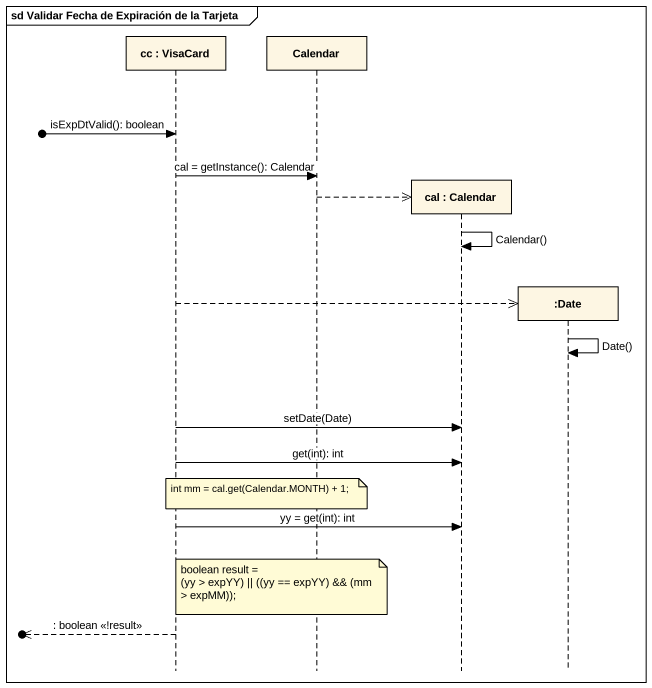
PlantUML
@startuml
mainframe sd Validar Fecha de Expiración de la Tarjeta
hide footbox
participant "cc : VisaCard" as cc
participant Calendar
participant "cal : Calendar" as cal
participant ":Date" as Date

[o-> cc : isExpDtValid(): boolean
cc -> Calendar : cal = getInstance(): Calendar
Calendar -->> cal **
cal -> cal : Calendar()
cc -->> Date **
Date -> Date : Date()
cc -> cal : setDate(Date)
cc -> cal : get(int): int
note over Calendar : int mm = cal.get(Calendar.MONTH) + 1;
cc -> cal : yy = get(int): int
note over Calendar
  boolean result =
  (yy > expYY) || ((yy == expYY) && (mm > expMM));
end note
[o<<-- cc : : boolean <<!result>>
@enduml
